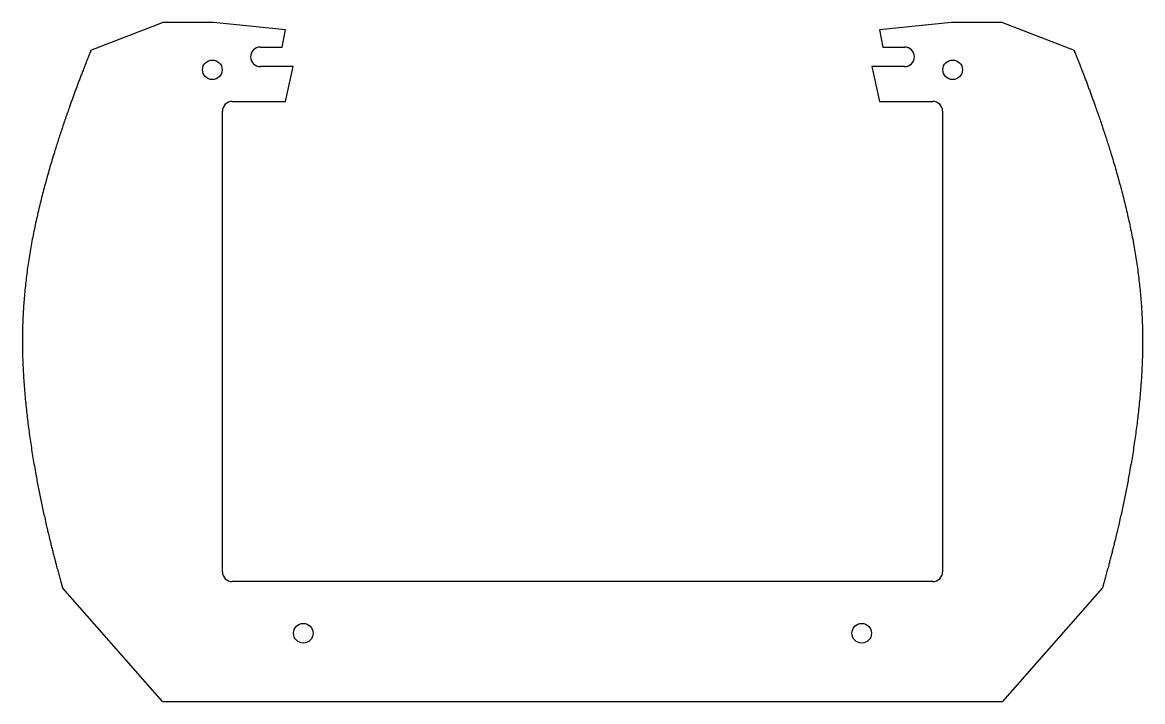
# Model space of a CAD drawing. Header units: millimetres. Extents: x -89 to 89, y -57 to 50.
import ezdxf

# ---------------------------------------------------------------- set-up
doc = ezdxf.new("R2010")
doc.units = ezdxf.units.MM
doc.layers.get('0').update_dxf_attribs({"linetype": 'CONTINUOUS'})

msp = doc.modelspace()

# ---------------------------------------------------------------- linework, layer by layer
for p, q in [((-77.81, 46.11), (-66.5, 50.5)), ((-58.4, 50.5), (-66.5, 50.5)), ((-47, 49.3), (-58.4, 50.5)), ((58.4, 50.5), (47, 49.3)), ((66.5, 50.5), (58.4, 50.5)), ((66.5, 50.5), (77.81, 46.11)), ((-47.57, 46.6), (-47, 49.3)), ((47, 49.3), (47.57, 46.6)), ((-51, 46.6), (-47.57, 46.6)), ((47.57, 46.6), (51, 46.6)), ((-45.83, 43.5), (-51, 43.5)), ((-47, 38), (-45.83, 43.5)), ((51, 43.5), (45.83, 43.5)), ((45.83, 43.5), (47, 38)), ((-55.45, 38), (-47, 38)), ((47, 38), (55.45, 38)), ((-57, -36.45), (-57, 36.45)), ((57, 36.45), (57, -36.45)), ((55.45, -38), (-55.45, -38)), ((-66.5, -57), (-82.29, -39.07)), ((82.29, -39.07), (66.5, -57)), ((-66.5, -57), (66.5, -57))]:
    msp.add_line(p, q)
for centre in [(-58.6, 43), (58.6, 43), (-44.2, -46.18), (44.2, -46.18)]:
    msp.add_circle(centre, 1.55)
for centre, start, end in [((-51, 45.05), 90, 270), ((51, 45.05), -90, 90), ((-55.45, 36.45), 90, 180), ((55.45, 36.45), 0, 90), ((-55.45, -36.45), 180, 270), ((55.45, -36.45), -90, 0)]:
    msp.add_arc(centre, 1.55, start, end)
for points in [[(-77.81, 46.11), (-78.24, 45.05), (-79.44, 42.01), (-81.38, 36.86), (-83.92, 29.43), (-86.64, 19.7), (-88.52, 9.04), (-88.98, -1.41), (-88.12, -12.22), (-86.49, -22.13), (-84.77, -29.89), (-83.36, -35.27), (-82.51, -38.31), (-82.29, -39.07)], [(77.81, 46.11), (78.24, 45.05), (79.44, 42.01), (81.38, 36.86), (83.92, 29.43), (86.64, 19.7), (88.52, 9.04), (88.98, -1.41), (88.12, -12.22), (86.49, -22.13), (84.77, -29.89), (83.36, -35.27), (82.51, -38.31), (82.29, -39.07)]]:
    msp.add_open_spline(points, degree=5, knots=[0.0457766, 0.0457766, 0.0457766, 0.0457766, 0.0457766, 0.0457766, 0.1, 0.2, 0.3, 0.4, 0.5, 0.6, 0.7, 0.8, 0.8333782, 0.8333782, 0.8333782, 0.8333782, 0.8333782, 0.8333782])

doc.saveas('drawing.dxf')
